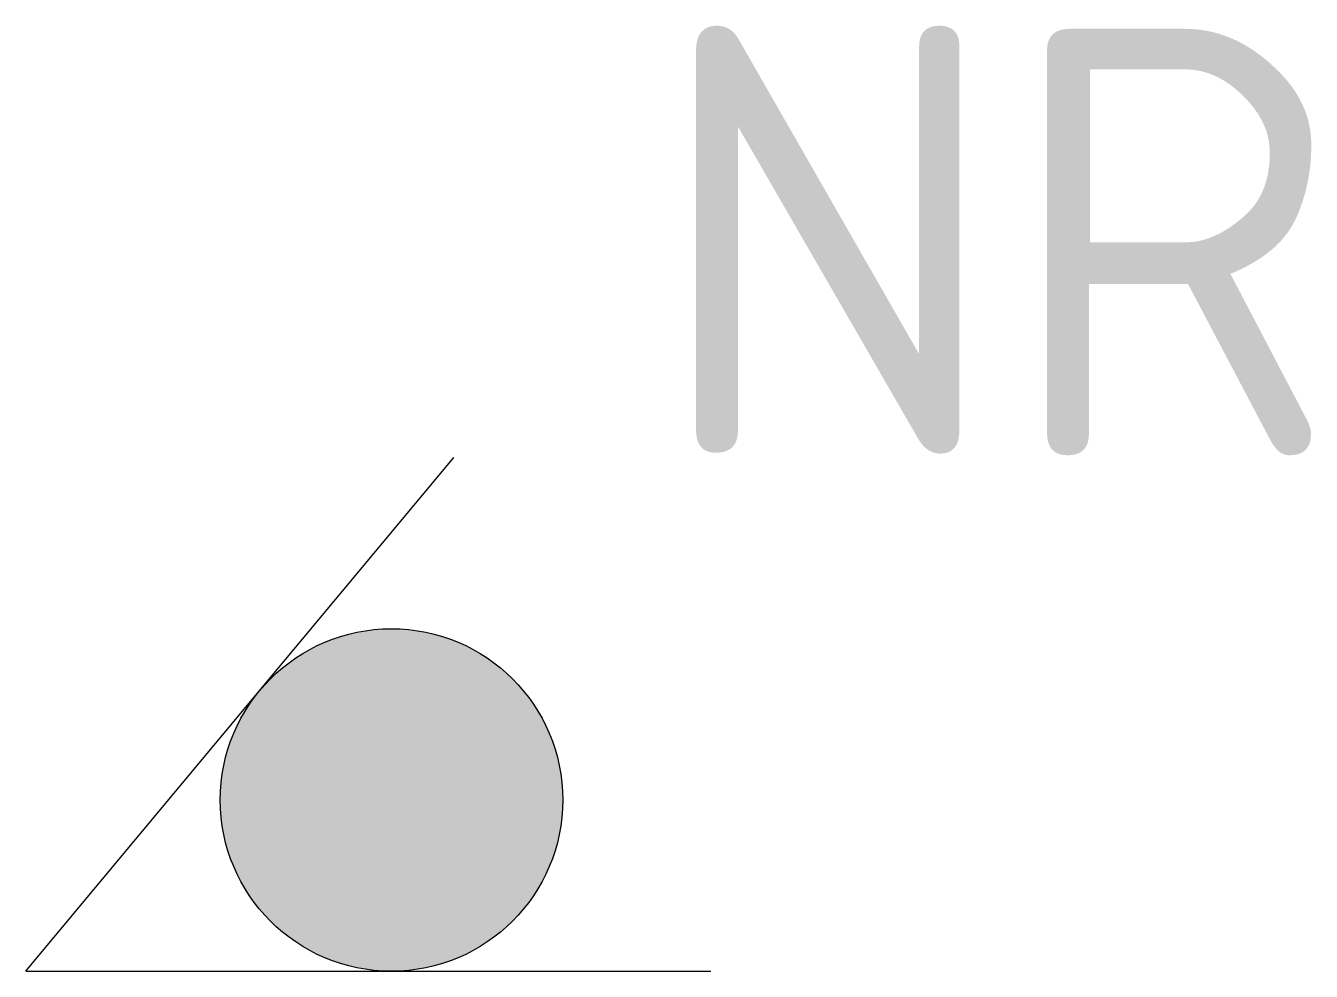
# Model space of a CAD drawing. Extents: x -2.14 to 5.37, y -1 to 4.52.
import ezdxf

# ---------------------------------------------------------------- set-up
doc = ezdxf.new("R2010")
doc.units = 0
doc.header["$LTSCALE"] = 0.2
doc.styles.add('NLCS-ISO', font='NLCS-ISO.ttf')

msp = doc.modelspace()

# ---------------------------------------------------------------- hatches: boundary and pattern name
at = {"linetype": 'Continuous'}
h = msp.add_hatch(color=256, dxfattribs=at)
edge = h.paths.add_edge_path()
edge.add_arc((0, 0), 1, 0, 360)

# ---------------------------------------------------------------- linework, layer by layer
at = {"color": 0, "linetype": 'Continuous'}
for q in [(0.3642, 2), (1.8642, -1)]:
    msp.add_line((-2.1358, -1), q, dxfattribs=at)
msp.add_circle((0, 0), 1, dxfattribs=at)

# ---------------------------------------------------------------- texts
at = {"style": 'NLCS-ISO'}
msp.add_attdef('NR', (1.5223, 2.0124), '', height=2.5, dxfattribs=at)

doc.saveas('drawing.dxf')
